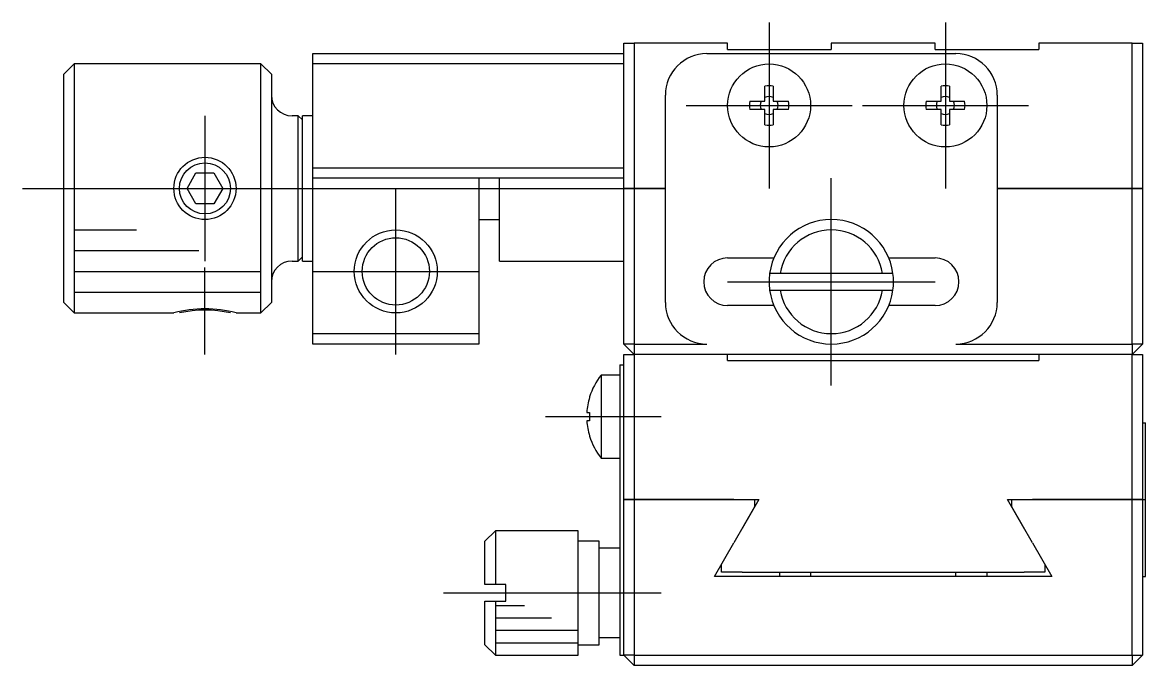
# Model space of a CAD drawing. Extents: x -100 to 146, y -92 to 84.
# Drawn here: x -41.5 to 12.7, y 53.1 to 84.1 of the extents above; entities that cross this region are included whole.
import ezdxf

# ---------------------------------------------------------------- set-up
doc = ezdxf.new("R2010")
doc.units = 0
doc.linetypes.add('CENTER', pattern=[50.8, 31.75, -6.35, 6.35, -6.35])
doc.layers.get('0').update_dxf_attribs({"linetype": 'CONTINUOUS'})
doc.layers.add('CENTER', color=1, linetype='CENTER')

msp = doc.modelspace()

# ---------------------------------------------------------------- linework, layer by layer
at = {"color": 7, "linetype": 'CONTINUOUS'}
for p, q in [((-12.5, 76.125), (-12.5, 83.125)), ((-12.5, 83.125), (-12, 83.125)), ((-12, 83.125), (-12, 76.125)), ((-7.5, 83.125), (-12, 83.125)), ((-7.5, 82.825), (-7.5, 83.125)), ((2.5, 83.125), (-2.5, 83.125)), ((-2.5, 83.125), (-2.5, 82.825)), ((2.5, 82.825), (2.5, 83.125)), ((12, 83.125), (7.5, 83.125)), ((7.5, 83.125), (7.5, 82.825)), ((12, 76.125), (12, 83.125)), ((12, 83.125), (12.5, 83.125)), ((12.5, 83.125), (12.5, 76.125)), ((-27.5, 82.625), (-12.5, 82.625)), ((-27.5, 82.125), (-27.5, 82.625)), ((-8.5, 82.625), (3.5, 82.625)), ((-7.5, 82.825), (-2.5, 82.825)), ((2.5, 82.825), (7.5, 82.825)), ((-39, 82.125), (-39.5, 81.625)), ((-39, 82.125), (-39, 70.125)), ((-30, 82.125), (-39, 82.125)), ((-30, 70.125), (-30, 82.125)), ((-29.5, 81.625), (-30, 82.125)), ((-12.5, 82.125), (-27.5, 82.125)), ((-27.5, 77.125), (-27.5, 82.125)), ((-39.5, 70.625), (-39.5, 81.625)), ((-29.5, 81.625), (-29.5, 70.625)), ((-5.7, 80.325), (-5.7, 81.054)), ((-5.3, 81.054), (-5.3, 80.325)), ((2.8, 80.325), (2.8, 81.054)), ((3.2, 81.054), (3.2, 80.325)), ((-10.5, 70.625), (-10.5, 80.625)), ((-6.429, 80.325), (-5.7, 80.325)), ((-5.3, 80.325), (-4.571, 80.325)), ((2.071, 80.325), (2.8, 80.325)), ((3.2, 80.325), (3.929, 80.325)), ((5.5, 80.625), (5.5, 70.625)), ((-28.2, 79.625), (-28.5, 79.625)), ((-28.2, 72.625), (-28.2, 79.625)), ((-28, 79.425), (-28.2, 79.625)), ((-28, 72.625), (-28, 79.625)), ((-27.5, 79.625), (-28, 79.625)), ((-5.7, 79.925), (-6.429, 79.925)), ((-5.7, 79.196), (-5.7, 79.925)), ((-4.571, 79.925), (-5.3, 79.925)), ((-5.3, 79.925), (-5.3, 79.196)), ((2.8, 79.925), (2.071, 79.925)), ((2.8, 79.196), (2.8, 79.925)), ((3.2, 79.925), (3.2, 79.196)), ((3.929, 79.925), (3.2, 79.925)), ((-27.5, 77.125), (-12.5, 77.125)), ((-27.5, 76.625), (-27.5, 77.125)), ((-33.566, 76.125), (-33.133, 76.875)), ((-33.133, 76.875), (-32.267, 76.875)), ((-32.267, 76.875), (-31.834, 76.125)), ((-12.5, 76.625), (-27.5, 76.625)), ((-27.5, 69.125), (-27.5, 76.625)), ((-19.5, 76.625), (-19.5, 69.125)), ((-18.5, 72.625), (-18.5, 76.625)), ((-33.133, 75.375), (-33.566, 76.125)), ((-31.834, 76.125), (-32.267, 75.375)), ((-12.5, 68.625), (-12.5, 76.125)), ((-12.5, 76.125), (-12, 76.125)), ((-12, 76.125), (-12.5, 76.125)), ((-12, 76.125), (-12, 68.625)), ((-10.5, 76.125), (-12, 76.125)), ((-12, 76.125), (-10.5, 76.125)), ((12, 76.125), (5.5, 76.125)), ((5.5, 76.125), (12, 76.125)), ((12, 68.625), (12, 76.125)), ((12, 76.125), (12.5, 76.125)), ((12.5, 76.125), (12, 76.125)), ((12.5, 76.125), (12.5, 68.625)), ((-32.267, 75.375), (-33.133, 75.375)), ((-19.5, 74.625), (-18.5, 74.625)), ((-39, 74.125), (-36, 74.125)), ((-39, 73.125), (-33, 73.125)), ((-28.5, 72.625), (-28.2, 72.625)), ((-28.2, 72.625), (-28, 72.825)), ((-28, 72.625), (-27.5, 72.625)), ((-18.5, 72.625), (-12.5, 72.625)), ((-7.5, 72.775), (-5.271, 72.775)), ((0.271, 72.775), (2.5, 72.775)), ((-39, 72.125), (-30, 72.125)), ((-4.968, 72.025), (-5.473, 72.025)), ((-0.032, 72.025), (-4.968, 72.025)), ((0.473, 72.025), (-0.032, 72.025)), ((-39, 71.125), (-30, 71.125)), ((-5.473, 71.225), (-4.968, 71.225)), ((-4.968, 71.225), (-0.032, 71.225)), ((-0.032, 71.225), (0.473, 71.225)), ((-39.5, 70.625), (-39, 70.125)), ((-30, 70.125), (-29.5, 70.625)), ((-5.271, 70.475), (-7.5, 70.475)), ((2.5, 70.475), (0.271, 70.475)), ((-39, 70.125), (-34.201, 70.125)), ((-31.201, 70.125), (-30, 70.125)), ((-27.5, 69.125), (-19.5, 69.125)), ((-27.5, 68.625), (-27.5, 69.125)), ((-19.5, 69.125), (-19.5, 68.625)), ((-19.5, 68.625), (-27.5, 68.625)), ((-12, 68.125), (-12.5, 68.625)), ((-12, 68.625), (-12.5, 68.625)), ((-12, 68.625), (-8.5, 68.625)), ((-12, 68.625), (-12, 68.125)), ((3.5, 68.625), (12, 68.625)), ((12.5, 68.625), (12, 68.125)), ((12, 68.625), (12, 68.125)), ((12.5, 68.625), (12, 68.625)), ((-12.5, 61.125), (-12.5, 68.125)), ((-12.5, 68.125), (-12, 68.125)), ((-12, 68.125), (-12, 61.125)), ((-7.5, 68.125), (-12, 68.125)), ((7.5, 68.125), (-7.5, 68.125)), ((-7.5, 67.825), (-7.5, 68.125)), ((-7.5, 67.825), (7.5, 67.825)), ((12, 68.125), (7.5, 68.125)), ((7.5, 68.125), (7.5, 67.825)), ((12, 61.125), (12, 68.125)), ((12, 68.125), (12.5, 68.125)), ((12.5, 68.125), (12.5, 61.125)), ((-12.7, 67.625), (-12.7, 65.625)), ((-12.7, 67.625), (-12.5, 67.625)), ((-13.598, 67.125), (-13.598, 63.125)), ((-12.7, 67.125), (-13.598, 67.125)), ((-14.156, 66.075), (-14.156, 66.054)), ((-12.7, 65.625), (-12.7, 55.625)), ((-14.287, 65.325), (-14.156, 65.325)), ((-14.156, 65.325), (-14.156, 64.925)), ((-14.156, 64.925), (-14.287, 64.925)), ((12.5, 64.825), (12.65, 64.825)), ((12.65, 61.125), (12.65, 64.825)), ((-14.156, 64.196), (-14.156, 64.175)), ((-13.598, 63.125), (-12.7, 63.125)), ((-12.5, 53.625), (-12.5, 61.125)), ((-12.5, 61.125), (-12, 61.125)), ((-12, 61.125), (-12.5, 61.125)), ((-7.2, 61.125), (-12, 61.125)), ((-12, 61.125), (-7.2, 61.125)), ((-12, 61.125), (-12, 53.625)), ((-7.2, 61.125), (-5.999, 61.125)), ((-6.2, 60.775), (-7.2, 59.043)), ((-5.999, 61.125), (-6.8, 59.737)), ((-6.2, 61.125), (-6.2, 60.776)), ((6.8, 59.737), (5.999, 61.125)), ((5.999, 61.125), (7.2, 61.125)), ((6.2, 60.776), (6.2, 61.125)), ((7.2, 59.043), (6.2, 60.775)), ((12, 61.125), (7.2, 61.125)), ((7.2, 61.125), (12, 61.125)), ((12, 53.625), (12, 61.125)), ((12, 61.125), (12.5, 61.125)), ((12.5, 61.125), (12, 61.125)), ((12.5, 61.125), (12.5, 53.625)), ((12.5, 61.125), (12.65, 61.125)), ((12.65, 57.425), (12.65, 61.125)), ((-18.7, 59.625), (-19.2, 59.125)), ((-14.7, 59.625), (-18.7, 59.625)), ((-18.7, 59.625), (-18.7, 57.025)), ((-14.7, 56.625), (-14.7, 59.625)), ((-19.2, 57.025), (-19.2, 59.125)), ((-13.7, 59.125), (-14.7, 59.125)), ((-13.7, 56.625), (-13.7, 59.125)), ((-8.134, 57.425), (-7.2, 59.043)), ((7.2, 59.043), (8.134, 57.425)), ((-12.7, 58.775), (-13.7, 58.775)), ((-7.8, 57.625), (-7.8, 58.004)), ((7.8, 58.004), (7.8, 57.625)), ((8.134, 57.425), (-8.134, 57.425)), ((-6.8, 57.625), (-7.8, 57.625)), ((-6.8, 57.625), (6.8, 57.625)), ((-5, 57.625), (-5, 57.425)), ((-3.5, 57.625), (-3.5, 57.425)), ((3.5, 57.425), (3.5, 57.625)), ((5, 57.625), (5, 57.425)), ((7.8, 57.625), (6.8, 57.625)), ((12.5, 57.425), (12.65, 57.425)), ((-18.7, 57.025), (-19.2, 57.025)), ((-18.2, 57.025), (-18.7, 57.025)), ((-18.2, 56.225), (-18.2, 57.025)), ((-14.7, 53.625), (-14.7, 56.625)), ((-13.7, 54.125), (-13.7, 56.625)), ((-19.2, 54.125), (-19.2, 56.225)), ((-19.2, 56.225), (-18.7, 56.225)), ((-18.7, 56.225), (-18.7, 53.625)), ((-18.7, 56.225), (-18.2, 56.225)), ((-18.7, 56.025), (-17.3, 56.025)), ((-18.7, 55.425), (-16, 55.425)), ((-12.7, 55.625), (-12.7, 53.625)), ((-18.7, 54.825), (-14.7, 54.825)), ((-18.7, 54.225), (-14.7, 54.225)), ((-13.7, 54.475), (-12.7, 54.475)), ((-19.2, 54.125), (-18.7, 53.625)), ((-18.7, 53.625), (-14.7, 53.625)), ((-14.7, 54.125), (-13.7, 54.125)), ((-12.7, 53.625), (-12.5, 53.625)), ((-12.5, 53.625), (-12, 53.125)), ((-12, 53.625), (-12.5, 53.625)), ((-12, 53.625), (12, 53.625)), ((-12, 53.625), (-12, 53.125)), ((12, 53.125), (12.5, 53.625)), ((12, 53.625), (12, 53.125)), ((12, 53.625), (12.5, 53.625)), ((12, 53.125), (-12, 53.125))]:
    msp.add_line(p, q, dxfattribs=at)
for centre, radius in [((-5.5, 80.125), 2), ((3, 80.125), 2), ((-32.701, 76.125), 1.23), ((-23.5, 72.125), 1.621)]:
    msp.add_circle(centre, radius, dxfattribs=at)
at = {"color": 3, "linetype": 'CONTINUOUS'}
for centre, radius in [((-32.701, 76.125), 1.5), ((-23.5, 72.125), 2)]:
    msp.add_circle(centre, radius, dxfattribs=at)
at = {"color": 7, "linetype": 'CONTINUOUS'}
for centre, radius, start, end in [((-8.5, 80.625), 2, 90, 180), ((3.5, 80.625), 2, 0, 90), ((-5.5, 80.125), 0.95, 77.8468, 102.1532), ((3, 80.125), 0.95, 77.8468, 102.1532), ((-28.5, 80.625), 1, 180, 270), ((-5.5, 80.125), 0.95, 167.8468, 192.1532), ((-5.5, 80.125), 0.435, 152.6335, 207.3665), ((-5.5, 80.125), 0.435, 62.6335, 117.3665), ((-5.5, 80.125), 0.435, 332.6335, 27.3665), ((-5.5, 80.125), 0.95, 347.8468, 12.1532), ((3, 80.125), 0.95, 167.8468, 192.1532), ((3, 80.125), 0.435, 152.6335, 207.3665), ((3, 80.125), 0.435, 62.6335, 117.3665), ((3, 80.125), 0.435, 332.6335, 27.3665), ((3, 80.125), 0.95, 347.8468, 12.1532), ((-5.5, 80.125), 0.435, 242.6335, 297.3665), ((3, 80.125), 0.435, 242.6335, 297.3665), ((-5.5, 80.125), 0.95, 257.8468, 282.1532), ((3, 80.125), 0.95, 257.8468, 282.1532), ((-2.5, 71.625), 3, 7.6623, 172.3377), ((-2.5, 71.625), 2.5, 9.2069, 170.7931), ((-28.5, 71.625), 1, 90, 180), ((-7.5, 71.625), 1.15, 90, 270), ((2.5, 71.625), 1.15, 270, 90), ((-2.5, 71.625), 3, 172.3377, 187.6623), ((-2.5, 71.625), 3, 352.3377, 7.6623), ((-2.5, 71.625), 3, 187.6623, 352.3377), ((-2.5, 71.625), 2.5, 189.2069, 350.7931), ((-8.5, 70.625), 2, 180, 270), ((3.5, 70.625), 2, 270, 0), ((-32.701, 64.45), 5.807, 77.7759, 102.2241), ((-11.1, 65.125), 3.2, 141.3178, 162.73), ((-11.1, 65.125), 3.194, 163.0947, 176.4096), ((-11.1, 65.125), 3.194, 183.5904, 196.9053), ((-11.1, 65.125), 3.2, 197.27, 218.6822)]:
    msp.add_arc(centre, radius, start, end, dxfattribs=at)
at = {"color": 3, "linetype": 'CONTINUOUS'}
msp.add_arc((-32.701, 64.315), 6.001, 75.5241, 104.4759, dxfattribs=at)
at = {"layer": 'CENTER', "color": 1, "linetype": 'CENTER'}
for p, q in [((-5.5, 84.125), (-5.5, 76.125)), ((3, 84.125), (3, 76.125)), ((-32.701, 79.625), (-32.701, 72.625)), ((-9.5, 80.125), (-1.5, 80.125)), ((-1, 80.125), (7, 80.125)), ((-2.5, 66.625), (-2.5, 76.625)), ((-41.5, 76.125), (-10.5, 76.125)), ((-23.5, 68.125), (-23.5, 76.125)), ((-32.701, 68.125), (-32.701, 72.316)), ((-27.5, 72.125), (-19.5, 72.125)), ((-7.5, 71.625), (2.5, 71.625)), ((-16.287, 65.125), (-10.7, 65.125)), ((-21.2, 56.625), (-10.7, 56.625))]:
    msp.add_line(p, q, dxfattribs=at)

doc.saveas('drawing.dxf')
